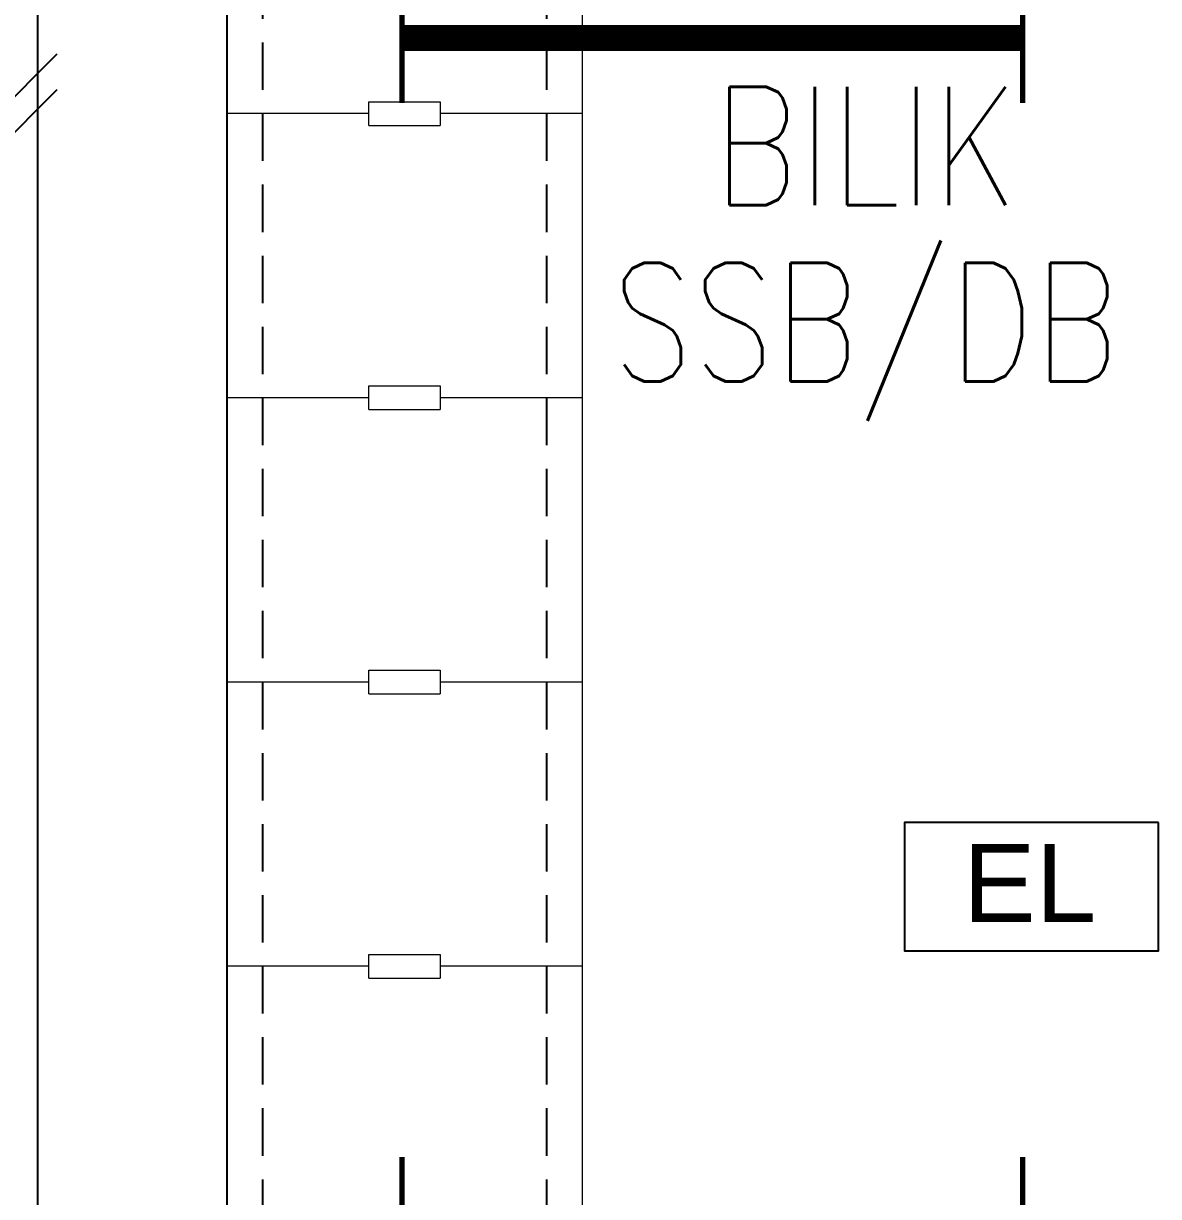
# Model space of a CAD drawing. Header units: inches. Extents: x -106706990 to 300603, y -86718466 to 1728185.
# Drawn here: x 38384 to 40781, y 41261 to 43738 of the extents above; entities that cross this region are included whole.
import ezdxf
from ezdxf.enums import TextEntityAlignment as Align

# ---------------------------------------------------------------- set-up
doc = ezdxf.new("R2010")
doc.units = ezdxf.units.IN
doc.header["$MEASUREMENT"] = 0
doc.linetypes.add('DASHED2', pattern=[0.375, 0.25, -0.125])
doc.linetypes.add('HIDDEN', pattern=[0.375, 0.25, -0.125])
for name, color, linetype in [('A-ROOMSYM', 3, 'Continuous'), ('A-STAIRH', 8, 'HIDDEN'), ('A-WALL', 1, 'Continuous'), ('A-WLH', 7, 'Continuous'), ('concrete cover', 7, 'Continuous'), ('EL LIGHT', 6, 'Continuous'), ('LAMP', 5, 'Continuous')]:
    doc.layers.add(name, color=color, linetype=linetype)
doc.styles.add('arial', font='arial.ttf')
doc.styles.add('style1', font='romans.shx', dxfattribs={"height": 750})

# ---------------------------------------------------------------- blocks, each defined once
blk = doc.blocks.new('A$C49831240')
at = {"layer": 'A-WLH', "color": 8}
for p, q in [((250, 575), (0, 325)), ((250, 500), (0, 250)), ((250, 325), (0, 75)), ((250, 250), (0, 0))]:
    blk.add_line(p, q, dxfattribs=at)
blk = doc.blocks.new('YBC136')
at = {"layer": 'LAMP'}
for points, const_width in [([(-135000.8, 195525.6), (-135000.8, 195250.4)], 10.9), ([(-133690.5, 195525.6), (-133690.5, 195250.4)], 10.9), ([(-135000.8, 195388), (-133690.5, 195388)], 54.6)]:
    blk.add_lwpolyline(points, dxfattribs=dict(at, const_width=const_width))
blk = doc.blocks.new('*U255')
at = {"layer": 'LAMP'}
blk.add_blockref('YBC136', (134345.6, -195388, -5.5), dxfattribs=at)
blk = doc.blocks.new('*U256')
at = {"layer": 'LAMP', "color": 0, "linetype": 'ByBlock', "lineweight": -2, "transparency": 16777216}
for p in [(0, 2500), (0, 0)]:
    blk.add_blockref('*U255', p, dxfattribs=at)
blk = doc.blocks.new('EMERGENCY LIGHT')
at = {"layer": 'EL LIGHT', "color": 6}
blk.add_lwpolyline([(49517.9, 4899.8), (48981.4, 4899.8), (48981.4, 4629.5), (49517.9, 4629.5)], close=True, dxfattribs=at)
at = {"layer": 'EL LIGHT', "color": 6, "style": 'arial'}
blk.add_text('EL', height=164.84, dxfattribs=at).set_placement((49104.8, 4689.8))

msp = doc.modelspace()

# ---------------------------------------------------------------- linework, layer by layer
at = {"layer": 'A-STAIRH', "color": 8, "linetype": 'DASHED2', "ltscale": 400}
for p, q in [((38888.8, 44147.5), (38888.8, 40454.9)), ((39488.8, 44147.5), (39488.8, 40454.9))]:
    msp.add_line(p, q, dxfattribs=at)
at = {"layer": 'A-WALL', "color": 8, "linetype": 'Continuous', "ltscale": 900}
msp.add_line((38413.8, 44204.4), (38413.8, 39854.4), dxfattribs=at)
at = {"layer": 'concrete cover', "color": 8}
msp.add_line((38813.8, 44147.5), (38813.8, 40454.9), dxfattribs=at)
at = {"layer": 'concrete cover', "color": 8, "lineweight": 0}
for p, q in [((39563.8, 44147.5), (39563.8, 40454.9)), ((39113.8, 43522.5), (39113.8, 43572.5)), ((39113.8, 43572.5), (39263.8, 43572.5)), ((39263.8, 43572.5), (39263.8, 43522.5)), ((39113.8, 43547.5), (38813.8, 43547.5)), ((39563.8, 43547.5), (39263.8, 43547.5)), ((39113.8, 43522.5), (39263.8, 43522.5)), ((39113.8, 42922.5), (39113.8, 42972.5)), ((39113.8, 42972.5), (39263.8, 42972.5)), ((39263.8, 42972.5), (39263.8, 42922.5)), ((39113.8, 42947.5), (38813.8, 42947.5)), ((39563.8, 42947.5), (39263.8, 42947.5)), ((39113.8, 42922.5), (39263.8, 42922.5)), ((39113.8, 42322.5), (39113.8, 42372.5)), ((39113.8, 42372.5), (39263.8, 42372.5)), ((39263.8, 42372.5), (39263.8, 42322.5)), ((39113.8, 42347.5), (38813.8, 42347.5)), ((39563.8, 42347.5), (39263.8, 42347.5)), ((39113.8, 42322.5), (39263.8, 42322.5)), ((39113.8, 41722.5), (39113.8, 41772.5)), ((39113.8, 41772.5), (39263.8, 41772.5)), ((39263.8, 41772.5), (39263.8, 41722.5)), ((39113.8, 41747.5), (38813.8, 41747.5)), ((39563.8, 41747.5), (39263.8, 41747.5)), ((39113.8, 41722.5), (39263.8, 41722.5))]:
    msp.add_line(p, q, dxfattribs=at)

# ---------------------------------------------------------------- block references
at = {"layer": 'A-WLH', "color": 8}
msp.add_blockref('A$C49831240', (38204.8, 43347.6), dxfattribs=at)
at = {"layer": 'LAMP', "color": 0}
for name, p in [('*U256', (39838.8, 41207.1)), ('EMERGENCY LIGHT', (-8737, 37150.8))]:
    msp.add_blockref(name, p, dxfattribs=at)

# ---------------------------------------------------------------- texts
at = {"layer": 'A-ROOMSYM', "color": 8, "style": 'style1', "width": 0.8}
for s, p in [('BILIK', (40162.3, 43354.3)), ('SSB/DB', (40162.3, 42982.2))]:
    msp.add_text(s, height=250, dxfattribs=at).set_placement(p, align=Align.CENTER)

doc.saveas('drawing.dxf')
